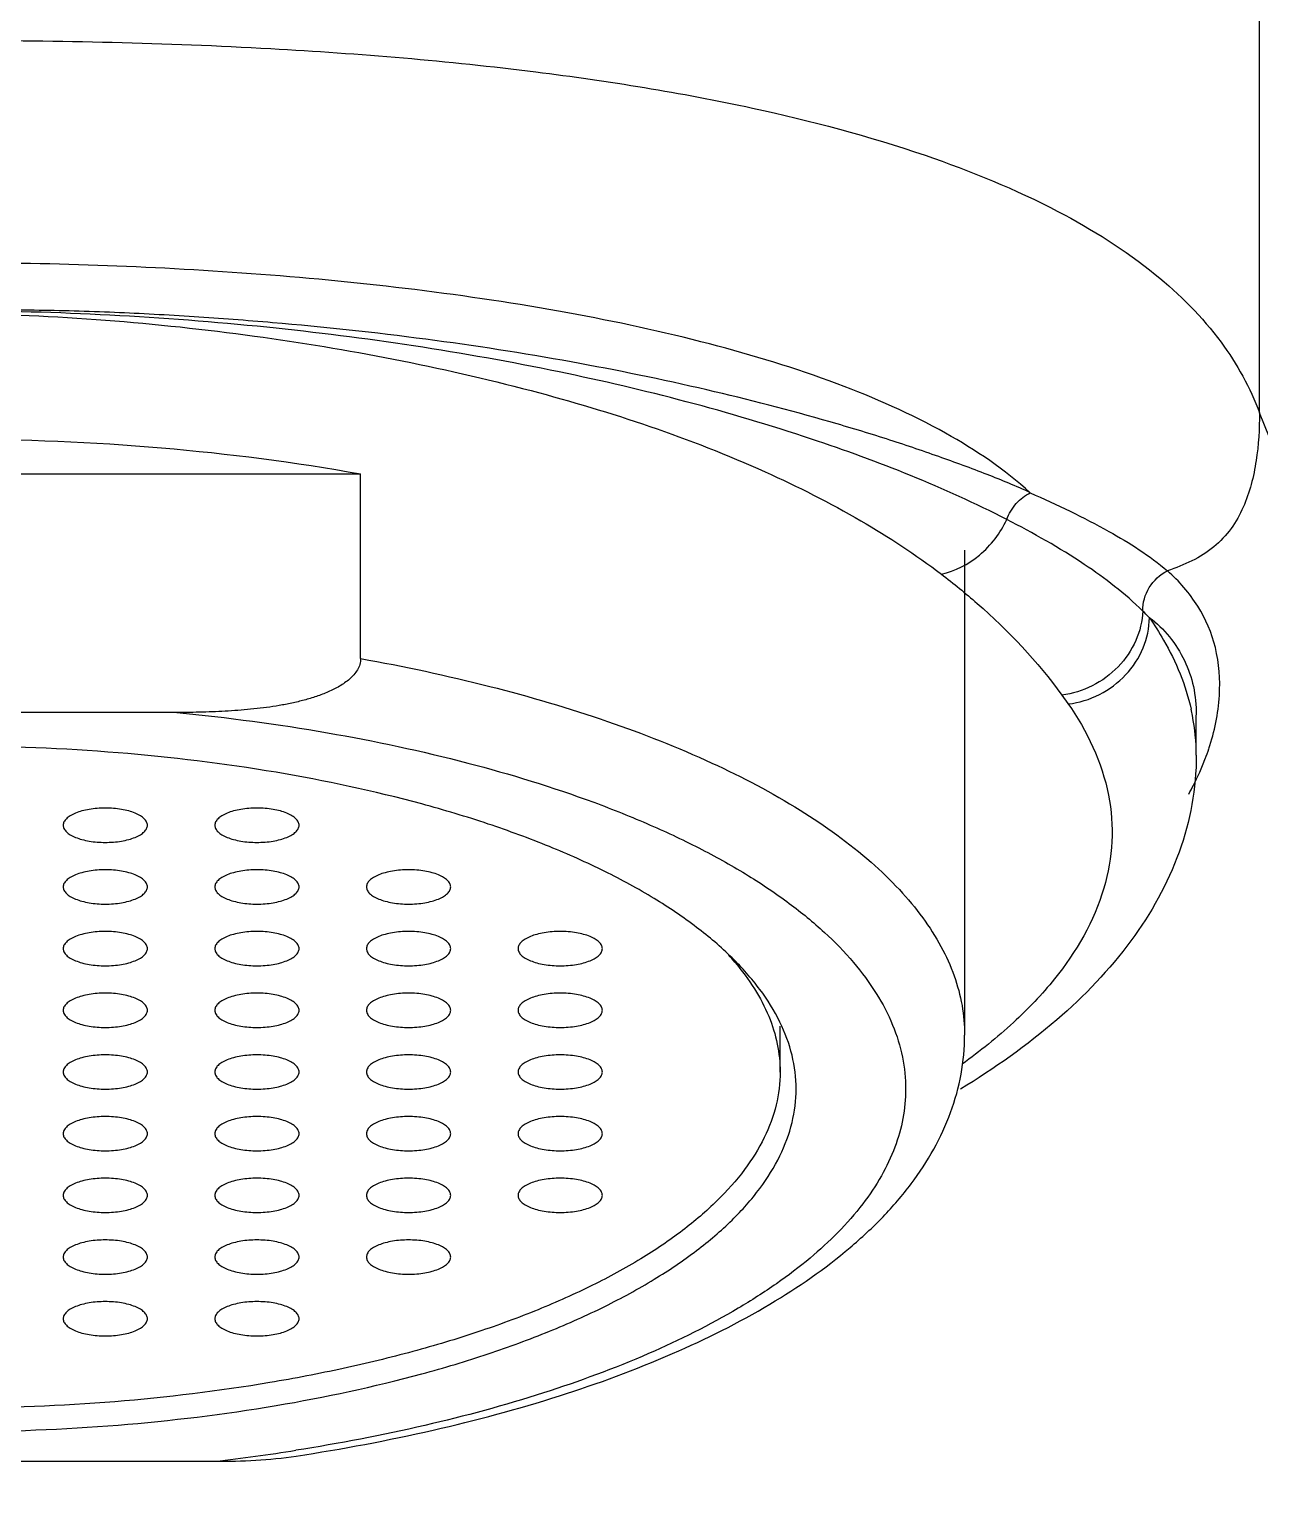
# Model space of a CAD drawing. Header units: millimetres. Extents: x 1091 to 1735, y 843 to 1297.
# Drawn here: x 1491.55 to 1506.15, y 1115.19 to 1132.7 of the extents above; entities that cross this region are included whole.
import ezdxf

# ---------------------------------------------------------------- set-up
doc = ezdxf.new("R2010")
doc.units = ezdxf.units.MM

msp = doc.modelspace()

# ---------------------------------------------------------------- linework, layer by layer
at = {"color": 9, "linetype": 'Continuous'}
for p, q in [((1506.151, 1128.151), (1506.151, 1137.635)), ((1503.807, 1124.801), (1503.878, 1124.703))]:
    msp.add_line(p, q, dxfattribs=at)
at = {"color": 7, "linetype": 'Continuous'}
for p, q in [((1485.821, 1127.427), (1495.482, 1127.427)), ((1495.482, 1125.235), (1495.482, 1127.427)), ((1502.651, 1126.522), (1502.651, 1120.767)), ((1493.302, 1124.595), (1488.001, 1124.595)), ((1505.401, 1124.087), (1505.401, 1124.565)), ((1500.461, 1120.328), (1500.461, 1120.871)), ((1487.547, 1115.708), (1493.756, 1115.708))]:
    msp.add_line(p, q, dxfattribs=at)
at = {"color": 9, "linetype": 'Continuous'}
for centre, radius, start, end in [((1502.837, 1124.07), 2.565, 10.9845, 12.6667), ((1502.92, 1124.085), 2.481, 0.0497, 11.0091), ((1502.752, 1125.096), 2.949, 339.1541, 341.6053), ((1490.969, 1139.76), 24.213, 276.6093, 278.8928)]:
    msp.add_arc(centre, radius, start, end, dxfattribs=at)
at = {"color": 7, "linetype": 'Continuous'}
msp.add_arc((1497.472, 1119.547), 3.218, 40.4095, 42.3299, dxfattribs=at)
at = {"color": 9, "linetype": 'Continuous'}
for points, knots in [([(1490.651, 1132.572), (1491.907, 1132.572), (1494.215, 1132.52), (1497.383, 1132.257), (1499.983, 1131.84), (1502.064, 1131.291), (1503.679, 1130.633), (1504.876, 1129.885), (1505.699, 1129.064), (1506.042, 1128.45), (1506.151, 1128.151)], [0, 0, 0, 0, 0.223941, 0.411587, 0.566645, 0.693003, 0.794809, 0.876581, 0.943257, 1, 1, 1, 1]), ([(1503.431, 1127.202), (1503.128, 1127.478), (1502.389, 1127.975), (1501.094, 1128.544), (1499.586, 1129.003), (1497.309, 1129.491), (1494.309, 1129.842), (1491.868, 1129.931), (1490.651, 1129.931)], [0, 0, 0, 0, 0.09268, 0.199265, 0.318675, 0.448369, 0.725121, 1, 1, 1, 1]), ([(1503.152, 1126.885), (1502.407, 1127.266), (1500.663, 1127.958), (1497.716, 1128.721), (1494.3, 1129.232), (1491.883, 1129.358), (1490.638, 1129.363)], [0, 0, 0, 0, 0.195194, 0.436122, 0.709317, 1, 1, 1, 1]), ([(1490.638, 1129.325), (1491.244, 1129.325), (1492.443, 1129.272), (1494.744, 1129.022), (1497.389, 1128.516), (1499.795, 1127.72), (1501.393, 1126.912), (1502.071, 1126.468), (1502.375, 1126.237)], [0, 0, 0, 0, 0.147801, 0.292217, 0.564159, 0.802999, 0.906856, 1, 1, 1, 1]), ([(1503.431, 1127.202), (1503.264, 1127.282), (1502.902, 1127.429), (1502.332, 1127.639), (1501.711, 1127.849), (1500.796, 1128.125), (1499.552, 1128.446), (1497.95, 1128.775), (1496.23, 1129.042), (1494.734, 1129.203), (1493.501, 1129.294), (1492.557, 1129.347), (1491.606, 1129.372), (1490.97, 1129.375), (1490.651, 1129.383)], [0, 0, 0, 0, 0.042721, 0.089638, 0.13987, 0.193436, 0.309316, 0.43527, 0.569282, 0.709428, 0.781166, 0.853688, 0.926742, 1, 1, 1, 1]), ([(1506.151, 1128.151), (1506.151, 1127.962), (1506.129, 1127.581), (1506.012, 1127.111), (1505.822, 1126.769), (1505.614, 1126.548), (1505.352, 1126.385), (1505.158, 1126.311), (1505.059, 1126.276)], [0, 0, 0, 0, 0.241764, 0.485065, 0.609147, 0.736484, 0.866893, 1, 1, 1, 1]), ([(1512.719, 1111.727), (1512.267, 1112.968), (1511.284, 1115.482), (1509.673, 1119.377), (1507.957, 1123.618), (1506.798, 1126.6), (1506.151, 1128.151)], [0, 0, 0, 0, 0.224055, 0.457581, 0.714885, 1, 1, 1, 1]), ([(1503.152, 1126.885), (1503.177, 1126.954), (1503.251, 1127.081), (1503.368, 1127.173), (1503.431, 1127.202)], [0, 0, 0, 0, 0.513575, 1, 1, 1, 1]), ([(1503.431, 1127.202), (1503.748, 1127.062), (1504.314, 1126.794), (1504.846, 1126.457), (1505.059, 1126.276)], [0, 0, 0, 0, 0.553465, 1, 1, 1, 1]), ([(1502.375, 1126.237), (1502.54, 1126.272), (1502.86, 1126.44), (1503.076, 1126.724), (1503.152, 1126.885)], [0, 0, 0, 0, 0.487639, 1, 1, 1, 1]), ([(1504.765, 1125.799), (1504.555, 1126.007), (1504.035, 1126.405), (1503.467, 1126.723), (1503.152, 1126.885)], [0, 0, 0, 0, 0.454832, 1, 1, 1, 1]), ([(1502.375, 1126.237), (1502.521, 1126.126), (1503.045, 1125.697), (1503.515, 1125.2), (1503.807, 1124.801)], [0, 0, 0, 0, 0.270025, 1, 1, 1, 1]), ([(1504.765, 1125.799), (1504.764, 1125.896), (1504.82, 1126.094), (1504.972, 1126.233), (1505.059, 1126.276)], [0, 0, 0, 0, 0.497529, 1, 1, 1, 1]), ([(1505.549, 1124.166), (1505.617, 1124.369), (1505.702, 1124.769), (1505.66, 1125.359), (1505.441, 1125.877), (1505.197, 1126.153), (1505.059, 1126.276)], [0, 0, 0, 0, 0.279175, 0.527247, 0.758861, 1, 1, 1, 1]), ([(1504.765, 1125.799), (1504.761, 1125.68), (1504.701, 1125.435), (1504.487, 1125.122), (1504.178, 1124.893), (1503.931, 1124.816), (1503.807, 1124.801)], [0, 0, 0, 0, 0.240822, 0.49231, 0.748178, 1, 1, 1, 1]), ([(1503.882, 1124.696), (1504.01, 1124.711), (1504.263, 1124.789), (1504.577, 1125.025), (1504.791, 1125.347), (1504.844, 1125.598), (1504.844, 1125.72)], [0, 0, 0, 0, 0.252785, 0.508944, 0.759977, 1, 1, 1, 1]), ([(1504.843, 1125.722), (1504.904, 1125.635), (1505.119, 1125.297), (1505.276, 1124.92), (1505.34, 1124.633)], [0, 0, 0, 0, 0.264527, 1, 1, 1, 1]), ([(1504.843, 1125.722), (1505.021, 1125.592), (1505.235, 1125.321), (1505.38, 1124.902), (1505.401, 1124.679), (1505.401, 1124.566)], [0, 0, 0, 0, 0.498181, 0.743605, 1, 1, 1, 1]), ([(1495.482, 1125.235), (1495.996, 1125.143), (1496.984, 1124.932), (1498.38, 1124.522), (1499.617, 1124.036), (1500.672, 1123.483), (1501.407, 1122.956), (1501.875, 1122.506), (1502.155, 1122.171), (1502.375, 1121.828), (1502.534, 1121.479), (1502.63, 1121.124), (1502.651, 1120.885), (1502.651, 1120.767)], [0, 0, 0, 0, 0.174227, 0.336522, 0.484634, 0.616949, 0.732799, 0.784764, 0.833031, 0.878017, 0.920303, 0.960658, 1, 1, 1, 1]), ([(1493.302, 1124.595), (1493.9, 1124.536), (1495.06, 1124.382), (1496.716, 1124.03), (1497.99, 1123.639), (1498.91, 1123.272), (1499.523, 1122.982), (1500.076, 1122.673), (1500.563, 1122.345), (1500.983, 1122.002), (1501.331, 1121.645), (1501.606, 1121.277), (1501.805, 1120.898), (1501.925, 1120.512), (1501.952, 1120.251), (1501.951, 1120.122)], [0, 0, 0, 0, 0.173612, 0.337463, 0.488156, 0.557708, 0.623029, 0.683943, 0.740373, 0.792364, 0.840111, 0.884002, 0.924655, 0.962957, 1, 1, 1, 1]), ([(1503.878, 1124.703), (1504.105, 1124.378), (1504.365, 1123.832), (1504.422, 1123.06), (1504.286, 1122.283), (1503.852, 1121.542), (1503.224, 1120.887), (1502.833, 1120.574), (1502.621, 1120.421)], [0, 0, 0, 0, 0.236528, 0.346838, 0.458206, 0.702558, 0.843789, 1, 1, 1, 1]), ([(1505.312, 1123.626), (1505.331, 1123.661), (1505.403, 1123.798), (1505.466, 1123.939), (1505.507, 1124.047)], [0, 0, 0, 0, 0.25774, 1, 1, 1, 1]), ([(1501.951, 1120.122), (1501.951, 1120.007), (1501.928, 1119.772), (1501.83, 1119.425), (1501.667, 1119.083), (1501.355, 1118.62), (1500.926, 1118.193), (1500.412, 1117.803), (1499.784, 1117.402), (1498.866, 1116.946), (1497.618, 1116.487), (1496.216, 1116.107), (1495.226, 1115.919), (1494.712, 1115.838)], [0, 0, 0, 0, 0.038672, 0.078447, 0.120269, 0.164934, 0.26484, 0.32088, 0.381126, 0.514099, 0.662932, 0.825743, 1, 1, 1, 1])]:
    msp.add_open_spline(points, degree=3, knots=knots, dxfattribs=at)
at = {"color": 7, "linetype": 'Continuous'}
for points, knots in [([(1490.651, 1127.84), (1491.475, 1127.84), (1493.093, 1127.773), (1494.7, 1127.567), (1495.482, 1127.427)], [0, 0, 0, 0, 0.509033, 1, 1, 1, 1]), ([(1495.482, 1125.235), (1495.482, 1125.211), (1495.475, 1125.164), (1495.446, 1125.1), (1495.403, 1125.042), (1495.333, 1124.973), (1495.231, 1124.903), (1495.12, 1124.848), (1495.028, 1124.81), (1494.933, 1124.776), (1494.812, 1124.74), (1494.665, 1124.705), (1494.466, 1124.667), (1494.214, 1124.634), (1493.911, 1124.61), (1493.607, 1124.597), (1493.403, 1124.595), (1493.302, 1124.595)], [0, 0, 0, 0, 0.028954, 0.058267, 0.088064, 0.11829, 0.179599, 0.241717, 0.27297, 0.30431, 0.367168, 0.430206, 0.493361, 0.619865, 0.746526, 0.873252, 1, 1, 1, 1]), ([(1500.651, 1120.127), (1500.651, 1120.261), (1500.617, 1120.536), (1500.467, 1120.938), (1500.222, 1121.328), (1499.886, 1121.705), (1499.462, 1122.065), (1498.955, 1122.405), (1498.369, 1122.724), (1497.709, 1123.018), (1496.983, 1123.284), (1495.907, 1123.607), (1494.443, 1123.918), (1492.584, 1124.144), (1491.302, 1124.195), (1490.651, 1124.195)], [0, 0, 0, 0, 0.0348, 0.07122, 0.110626, 0.154002, 0.201959, 0.254796, 0.312574, 0.375173, 0.442331, 0.513678, 0.667, 0.830795, 1, 1, 1, 1]), ([(1505.401, 1124.087), (1505.401, 1123.698), (1505.256, 1122.904), (1504.65, 1121.83), (1503.743, 1120.888), (1503.003, 1120.369), (1502.601, 1120.124)], [0, 0, 0, 0, 0.230422, 0.467135, 0.721095, 1, 1, 1, 1]), ([(1492.451, 1123.46), (1492.387, 1123.46), (1492.294, 1123.453), (1492.176, 1123.428), (1492.1, 1123.403), (1492.038, 1123.373), (1491.99, 1123.339), (1491.959, 1123.3), (1491.951, 1123.27), (1491.951, 1123.257)], [0, 0, 0, 0, 0.333221, 0.486719, 0.625343, 0.745785, 0.846554, 0.929154, 1, 1, 1, 1]), ([(1492.951, 1123.257), (1492.951, 1123.27), (1492.944, 1123.3), (1492.912, 1123.339), (1492.865, 1123.373), (1492.802, 1123.403), (1492.727, 1123.428), (1492.609, 1123.453), (1492.515, 1123.46), (1492.451, 1123.46)], [0, 0, 0, 0, 0.070844, 0.153442, 0.254211, 0.374656, 0.513282, 0.666784, 1, 1, 1, 1]), ([(1494.251, 1123.46), (1494.187, 1123.46), (1494.094, 1123.453), (1493.976, 1123.428), (1493.9, 1123.403), (1493.838, 1123.373), (1493.79, 1123.339), (1493.759, 1123.3), (1493.751, 1123.27), (1493.751, 1123.257)], [0, 0, 0, 0, 0.333221, 0.486719, 0.625343, 0.745785, 0.846554, 0.929154, 1, 1, 1, 1]), ([(1494.751, 1123.257), (1494.751, 1123.27), (1494.744, 1123.3), (1494.712, 1123.339), (1494.665, 1123.373), (1494.602, 1123.403), (1494.527, 1123.428), (1494.409, 1123.453), (1494.315, 1123.46), (1494.251, 1123.46)], [0, 0, 0, 0, 0.070844, 0.153442, 0.254211, 0.374656, 0.513282, 0.666784, 1, 1, 1, 1]), ([(1491.951, 1123.257), (1491.951, 1123.243), (1491.959, 1123.213), (1491.99, 1123.175), (1492.038, 1123.14), (1492.1, 1123.11), (1492.176, 1123.085), (1492.294, 1123.06), (1492.387, 1123.053), (1492.451, 1123.053)], [0, 0, 0, 0, 0.070844, 0.153442, 0.254211, 0.374656, 0.513282, 0.666784, 1, 1, 1, 1]), ([(1492.451, 1123.053), (1492.515, 1123.053), (1492.609, 1123.06), (1492.727, 1123.085), (1492.802, 1123.11), (1492.865, 1123.14), (1492.912, 1123.175), (1492.944, 1123.213), (1492.951, 1123.243), (1492.951, 1123.257)], [0, 0, 0, 0, 0.333221, 0.486719, 0.625343, 0.745785, 0.846554, 0.929154, 1, 1, 1, 1]), ([(1493.751, 1123.257), (1493.751, 1123.243), (1493.759, 1123.213), (1493.79, 1123.175), (1493.838, 1123.14), (1493.9, 1123.11), (1493.976, 1123.085), (1494.094, 1123.06), (1494.187, 1123.053), (1494.251, 1123.053)], [0, 0, 0, 0, 0.070844, 0.153442, 0.254211, 0.374656, 0.513282, 0.666784, 1, 1, 1, 1]), ([(1494.251, 1123.053), (1494.315, 1123.053), (1494.409, 1123.06), (1494.527, 1123.085), (1494.602, 1123.11), (1494.665, 1123.14), (1494.712, 1123.175), (1494.744, 1123.213), (1494.751, 1123.243), (1494.751, 1123.257)], [0, 0, 0, 0, 0.333221, 0.486719, 0.625343, 0.745785, 0.846554, 0.929154, 1, 1, 1, 1]), ([(1492.451, 1122.728), (1492.387, 1122.728), (1492.294, 1122.721), (1492.176, 1122.696), (1492.1, 1122.671), (1492.038, 1122.641), (1491.99, 1122.607), (1491.959, 1122.568), (1491.951, 1122.538), (1491.951, 1122.525)], [0, 0, 0, 0, 0.333221, 0.486719, 0.625343, 0.745785, 0.846554, 0.929154, 1, 1, 1, 1]), ([(1492.951, 1122.525), (1492.951, 1122.538), (1492.944, 1122.568), (1492.912, 1122.607), (1492.865, 1122.641), (1492.802, 1122.671), (1492.727, 1122.696), (1492.609, 1122.721), (1492.515, 1122.728), (1492.451, 1122.728)], [0, 0, 0, 0, 0.070844, 0.153442, 0.254211, 0.374656, 0.513282, 0.666784, 1, 1, 1, 1]), ([(1494.251, 1122.728), (1494.187, 1122.728), (1494.094, 1122.721), (1493.976, 1122.696), (1493.9, 1122.671), (1493.838, 1122.641), (1493.79, 1122.607), (1493.759, 1122.568), (1493.751, 1122.538), (1493.751, 1122.525)], [0, 0, 0, 0, 0.333221, 0.486719, 0.625343, 0.745785, 0.846554, 0.929154, 1, 1, 1, 1]), ([(1494.751, 1122.525), (1494.751, 1122.538), (1494.744, 1122.568), (1494.712, 1122.607), (1494.665, 1122.641), (1494.602, 1122.671), (1494.527, 1122.696), (1494.409, 1122.721), (1494.315, 1122.728), (1494.251, 1122.728)], [0, 0, 0, 0, 0.070844, 0.153442, 0.254211, 0.374656, 0.513282, 0.666784, 1, 1, 1, 1]), ([(1496.051, 1122.728), (1495.987, 1122.728), (1495.894, 1122.721), (1495.776, 1122.696), (1495.7, 1122.671), (1495.638, 1122.641), (1495.59, 1122.607), (1495.559, 1122.568), (1495.551, 1122.538), (1495.551, 1122.525)], [0, 0, 0, 0, 0.333221, 0.486719, 0.625343, 0.745785, 0.846554, 0.929154, 1, 1, 1, 1]), ([(1496.551, 1122.525), (1496.551, 1122.538), (1496.544, 1122.568), (1496.512, 1122.607), (1496.465, 1122.641), (1496.402, 1122.671), (1496.327, 1122.696), (1496.209, 1122.721), (1496.115, 1122.728), (1496.051, 1122.728)], [0, 0, 0, 0, 0.070844, 0.153442, 0.254211, 0.374656, 0.513282, 0.666784, 1, 1, 1, 1]), ([(1491.951, 1122.525), (1491.951, 1122.511), (1491.959, 1122.481), (1491.99, 1122.443), (1492.038, 1122.408), (1492.1, 1122.378), (1492.176, 1122.353), (1492.294, 1122.328), (1492.387, 1122.321), (1492.451, 1122.321)], [0, 0, 0, 0, 0.070844, 0.153442, 0.254211, 0.374656, 0.513282, 0.666784, 1, 1, 1, 1]), ([(1492.451, 1122.321), (1492.515, 1122.321), (1492.609, 1122.328), (1492.727, 1122.353), (1492.802, 1122.378), (1492.865, 1122.408), (1492.912, 1122.443), (1492.944, 1122.481), (1492.951, 1122.511), (1492.951, 1122.525)], [0, 0, 0, 0, 0.333221, 0.486719, 0.625343, 0.745785, 0.846554, 0.929154, 1, 1, 1, 1]), ([(1493.751, 1122.525), (1493.751, 1122.511), (1493.759, 1122.481), (1493.79, 1122.443), (1493.838, 1122.408), (1493.9, 1122.378), (1493.976, 1122.353), (1494.094, 1122.328), (1494.187, 1122.321), (1494.251, 1122.321)], [0, 0, 0, 0, 0.070844, 0.153442, 0.254211, 0.374656, 0.513282, 0.666784, 1, 1, 1, 1]), ([(1494.251, 1122.321), (1494.315, 1122.321), (1494.409, 1122.328), (1494.527, 1122.353), (1494.602, 1122.378), (1494.665, 1122.408), (1494.712, 1122.443), (1494.744, 1122.481), (1494.751, 1122.511), (1494.751, 1122.525)], [0, 0, 0, 0, 0.333221, 0.486719, 0.625343, 0.745785, 0.846554, 0.929154, 1, 1, 1, 1]), ([(1495.551, 1122.525), (1495.551, 1122.511), (1495.559, 1122.481), (1495.59, 1122.443), (1495.638, 1122.408), (1495.7, 1122.378), (1495.776, 1122.353), (1495.894, 1122.328), (1495.987, 1122.321), (1496.051, 1122.321)], [0, 0, 0, 0, 0.070844, 0.153442, 0.254211, 0.374656, 0.513282, 0.666784, 1, 1, 1, 1]), ([(1496.051, 1122.321), (1496.115, 1122.321), (1496.209, 1122.328), (1496.327, 1122.353), (1496.402, 1122.378), (1496.465, 1122.408), (1496.512, 1122.443), (1496.544, 1122.481), (1496.551, 1122.511), (1496.551, 1122.525)], [0, 0, 0, 0, 0.333221, 0.486719, 0.625343, 0.745785, 0.846554, 0.929154, 1, 1, 1, 1]), ([(1492.451, 1121.996), (1492.387, 1121.996), (1492.294, 1121.989), (1492.176, 1121.964), (1492.1, 1121.939), (1492.038, 1121.909), (1491.99, 1121.874), (1491.959, 1121.836), (1491.951, 1121.806), (1491.951, 1121.792)], [0, 0, 0, 0, 0.333221, 0.486719, 0.625343, 0.745785, 0.846554, 0.929154, 1, 1, 1, 1]), ([(1492.951, 1121.792), (1492.951, 1121.806), (1492.944, 1121.836), (1492.912, 1121.874), (1492.865, 1121.909), (1492.802, 1121.939), (1492.727, 1121.964), (1492.609, 1121.989), (1492.515, 1121.996), (1492.451, 1121.996)], [0, 0, 0, 0, 0.070844, 0.153442, 0.254211, 0.374656, 0.513282, 0.666784, 1, 1, 1, 1]), ([(1494.251, 1121.996), (1494.187, 1121.996), (1494.094, 1121.989), (1493.976, 1121.964), (1493.9, 1121.939), (1493.838, 1121.909), (1493.79, 1121.874), (1493.759, 1121.836), (1493.751, 1121.806), (1493.751, 1121.792)], [0, 0, 0, 0, 0.333221, 0.486719, 0.625343, 0.745785, 0.846554, 0.929154, 1, 1, 1, 1]), ([(1494.751, 1121.792), (1494.751, 1121.806), (1494.744, 1121.836), (1494.712, 1121.874), (1494.665, 1121.909), (1494.602, 1121.939), (1494.527, 1121.964), (1494.409, 1121.989), (1494.315, 1121.996), (1494.251, 1121.996)], [0, 0, 0, 0, 0.070844, 0.153442, 0.254211, 0.374656, 0.513282, 0.666784, 1, 1, 1, 1]), ([(1496.051, 1121.996), (1495.987, 1121.996), (1495.894, 1121.989), (1495.776, 1121.964), (1495.7, 1121.939), (1495.638, 1121.909), (1495.59, 1121.874), (1495.559, 1121.836), (1495.551, 1121.806), (1495.551, 1121.792)], [0, 0, 0, 0, 0.333221, 0.486719, 0.625343, 0.745785, 0.846554, 0.929154, 1, 1, 1, 1]), ([(1496.551, 1121.792), (1496.551, 1121.806), (1496.544, 1121.836), (1496.512, 1121.874), (1496.465, 1121.909), (1496.402, 1121.939), (1496.327, 1121.964), (1496.209, 1121.989), (1496.115, 1121.996), (1496.051, 1121.996)], [0, 0, 0, 0, 0.070844, 0.153442, 0.254211, 0.374656, 0.513282, 0.666784, 1, 1, 1, 1]), ([(1497.851, 1121.996), (1497.787, 1121.996), (1497.694, 1121.989), (1497.576, 1121.964), (1497.5, 1121.939), (1497.438, 1121.909), (1497.39, 1121.874), (1497.359, 1121.836), (1497.351, 1121.806), (1497.351, 1121.792)], [0, 0, 0, 0, 0.333221, 0.486719, 0.625343, 0.745785, 0.846554, 0.929154, 1, 1, 1, 1]), ([(1498.351, 1121.792), (1498.351, 1121.806), (1498.344, 1121.836), (1498.312, 1121.874), (1498.265, 1121.909), (1498.202, 1121.939), (1498.127, 1121.964), (1498.009, 1121.989), (1497.915, 1121.996), (1497.851, 1121.996)], [0, 0, 0, 0, 0.070844, 0.153442, 0.254211, 0.374656, 0.513282, 0.666784, 1, 1, 1, 1]), ([(1491.951, 1121.792), (1491.951, 1121.779), (1491.959, 1121.749), (1491.99, 1121.71), (1492.038, 1121.676), (1492.1, 1121.646), (1492.176, 1121.621), (1492.294, 1121.596), (1492.387, 1121.589), (1492.451, 1121.589)], [0, 0, 0, 0, 0.070844, 0.153442, 0.254211, 0.374656, 0.513282, 0.666784, 1, 1, 1, 1]), ([(1492.451, 1121.589), (1492.515, 1121.589), (1492.609, 1121.596), (1492.727, 1121.621), (1492.802, 1121.646), (1492.865, 1121.676), (1492.912, 1121.71), (1492.944, 1121.749), (1492.951, 1121.779), (1492.951, 1121.792)], [0, 0, 0, 0, 0.333221, 0.486719, 0.625343, 0.745785, 0.846554, 0.929154, 1, 1, 1, 1]), ([(1493.751, 1121.792), (1493.751, 1121.779), (1493.759, 1121.749), (1493.79, 1121.71), (1493.838, 1121.676), (1493.9, 1121.646), (1493.976, 1121.621), (1494.094, 1121.596), (1494.187, 1121.589), (1494.251, 1121.589)], [0, 0, 0, 0, 0.070844, 0.153442, 0.254211, 0.374656, 0.513282, 0.666784, 1, 1, 1, 1]), ([(1494.251, 1121.589), (1494.315, 1121.589), (1494.409, 1121.596), (1494.527, 1121.621), (1494.602, 1121.646), (1494.665, 1121.676), (1494.712, 1121.71), (1494.744, 1121.749), (1494.751, 1121.779), (1494.751, 1121.792)], [0, 0, 0, 0, 0.333221, 0.486719, 0.625343, 0.745785, 0.846554, 0.929154, 1, 1, 1, 1]), ([(1495.551, 1121.792), (1495.551, 1121.779), (1495.559, 1121.749), (1495.59, 1121.71), (1495.638, 1121.676), (1495.7, 1121.646), (1495.776, 1121.621), (1495.894, 1121.596), (1495.987, 1121.589), (1496.051, 1121.589)], [0, 0, 0, 0, 0.070844, 0.153442, 0.254211, 0.374656, 0.513282, 0.666784, 1, 1, 1, 1]), ([(1496.051, 1121.589), (1496.115, 1121.589), (1496.209, 1121.596), (1496.327, 1121.621), (1496.402, 1121.646), (1496.465, 1121.676), (1496.512, 1121.71), (1496.544, 1121.749), (1496.551, 1121.779), (1496.551, 1121.792)], [0, 0, 0, 0, 0.333221, 0.486719, 0.625343, 0.745785, 0.846554, 0.929154, 1, 1, 1, 1]), ([(1497.351, 1121.792), (1497.351, 1121.779), (1497.359, 1121.749), (1497.39, 1121.71), (1497.438, 1121.676), (1497.5, 1121.646), (1497.576, 1121.621), (1497.694, 1121.596), (1497.787, 1121.589), (1497.851, 1121.589)], [0, 0, 0, 0, 0.070844, 0.153442, 0.254211, 0.374656, 0.513282, 0.666784, 1, 1, 1, 1]), ([(1497.851, 1121.589), (1497.915, 1121.589), (1498.009, 1121.596), (1498.127, 1121.621), (1498.202, 1121.646), (1498.265, 1121.676), (1498.312, 1121.71), (1498.344, 1121.749), (1498.351, 1121.779), (1498.351, 1121.792)], [0, 0, 0, 0, 0.333221, 0.486719, 0.625343, 0.745785, 0.846554, 0.929154, 1, 1, 1, 1]), ([(1499.922, 1121.633), (1500.007, 1121.533), (1500.16, 1121.328), (1500.333, 1121.001), (1500.438, 1120.666), (1500.461, 1120.439), (1500.461, 1120.328)], [0, 0, 0, 0, 0.274534, 0.528834, 0.768347, 1, 1, 1, 1]), ([(1492.451, 1121.264), (1492.387, 1121.264), (1492.294, 1121.257), (1492.176, 1121.232), (1492.1, 1121.207), (1492.038, 1121.177), (1491.99, 1121.142), (1491.959, 1121.104), (1491.951, 1121.074), (1491.951, 1121.06)], [0, 0, 0, 0, 0.333221, 0.486719, 0.625343, 0.745785, 0.846554, 0.929154, 1, 1, 1, 1]), ([(1492.951, 1121.06), (1492.951, 1121.074), (1492.944, 1121.104), (1492.912, 1121.142), (1492.865, 1121.177), (1492.802, 1121.207), (1492.727, 1121.232), (1492.609, 1121.257), (1492.515, 1121.264), (1492.451, 1121.264)], [0, 0, 0, 0, 0.070844, 0.153442, 0.254211, 0.374656, 0.513282, 0.666784, 1, 1, 1, 1]), ([(1494.251, 1121.264), (1494.187, 1121.264), (1494.094, 1121.257), (1493.976, 1121.232), (1493.9, 1121.207), (1493.838, 1121.177), (1493.79, 1121.142), (1493.759, 1121.104), (1493.751, 1121.074), (1493.751, 1121.06)], [0, 0, 0, 0, 0.333221, 0.486719, 0.625343, 0.745785, 0.846554, 0.929154, 1, 1, 1, 1]), ([(1494.751, 1121.06), (1494.751, 1121.074), (1494.744, 1121.104), (1494.712, 1121.142), (1494.665, 1121.177), (1494.602, 1121.207), (1494.527, 1121.232), (1494.409, 1121.257), (1494.315, 1121.264), (1494.251, 1121.264)], [0, 0, 0, 0, 0.070844, 0.153442, 0.254211, 0.374656, 0.513282, 0.666784, 1, 1, 1, 1]), ([(1496.051, 1121.264), (1495.987, 1121.264), (1495.894, 1121.257), (1495.776, 1121.232), (1495.7, 1121.207), (1495.638, 1121.177), (1495.59, 1121.142), (1495.559, 1121.104), (1495.551, 1121.074), (1495.551, 1121.06)], [0, 0, 0, 0, 0.333221, 0.486719, 0.625343, 0.745785, 0.846554, 0.929154, 1, 1, 1, 1]), ([(1496.551, 1121.06), (1496.551, 1121.074), (1496.544, 1121.104), (1496.512, 1121.142), (1496.465, 1121.177), (1496.402, 1121.207), (1496.327, 1121.232), (1496.209, 1121.257), (1496.115, 1121.264), (1496.051, 1121.264)], [0, 0, 0, 0, 0.070844, 0.153442, 0.254211, 0.374656, 0.513282, 0.666784, 1, 1, 1, 1]), ([(1497.851, 1121.264), (1497.787, 1121.264), (1497.694, 1121.257), (1497.576, 1121.232), (1497.5, 1121.207), (1497.438, 1121.177), (1497.39, 1121.142), (1497.359, 1121.104), (1497.351, 1121.074), (1497.351, 1121.06)], [0, 0, 0, 0, 0.333221, 0.486719, 0.625343, 0.745785, 0.846554, 0.929154, 1, 1, 1, 1]), ([(1498.351, 1121.06), (1498.351, 1121.074), (1498.344, 1121.104), (1498.312, 1121.142), (1498.265, 1121.177), (1498.202, 1121.207), (1498.127, 1121.232), (1498.009, 1121.257), (1497.915, 1121.264), (1497.851, 1121.264)], [0, 0, 0, 0, 0.070844, 0.153442, 0.254211, 0.374656, 0.513282, 0.666784, 1, 1, 1, 1]), ([(1491.951, 1121.06), (1491.951, 1121.047), (1491.959, 1121.017), (1491.99, 1120.978), (1492.038, 1120.944), (1492.1, 1120.914), (1492.176, 1120.889), (1492.294, 1120.864), (1492.387, 1120.857), (1492.451, 1120.857)], [0, 0, 0, 0, 0.070844, 0.153442, 0.254211, 0.374656, 0.513282, 0.666784, 1, 1, 1, 1]), ([(1492.451, 1120.857), (1492.515, 1120.857), (1492.609, 1120.864), (1492.727, 1120.889), (1492.802, 1120.914), (1492.865, 1120.944), (1492.912, 1120.978), (1492.944, 1121.017), (1492.951, 1121.047), (1492.951, 1121.06)], [0, 0, 0, 0, 0.333221, 0.486719, 0.625343, 0.745785, 0.846554, 0.929154, 1, 1, 1, 1]), ([(1493.751, 1121.06), (1493.751, 1121.047), (1493.759, 1121.017), (1493.79, 1120.978), (1493.838, 1120.944), (1493.9, 1120.914), (1493.976, 1120.889), (1494.094, 1120.864), (1494.187, 1120.857), (1494.251, 1120.857)], [0, 0, 0, 0, 0.070844, 0.153442, 0.254211, 0.374656, 0.513282, 0.666784, 1, 1, 1, 1]), ([(1494.251, 1120.857), (1494.315, 1120.857), (1494.409, 1120.864), (1494.527, 1120.889), (1494.602, 1120.914), (1494.665, 1120.944), (1494.712, 1120.978), (1494.744, 1121.017), (1494.751, 1121.047), (1494.751, 1121.06)], [0, 0, 0, 0, 0.333221, 0.486719, 0.625343, 0.745785, 0.846554, 0.929154, 1, 1, 1, 1]), ([(1495.551, 1121.06), (1495.551, 1121.047), (1495.559, 1121.017), (1495.59, 1120.978), (1495.638, 1120.944), (1495.7, 1120.914), (1495.776, 1120.889), (1495.894, 1120.864), (1495.987, 1120.857), (1496.051, 1120.857)], [0, 0, 0, 0, 0.070844, 0.153442, 0.254211, 0.374656, 0.513282, 0.666784, 1, 1, 1, 1]), ([(1496.051, 1120.857), (1496.115, 1120.857), (1496.209, 1120.864), (1496.327, 1120.889), (1496.402, 1120.914), (1496.465, 1120.944), (1496.512, 1120.978), (1496.544, 1121.017), (1496.551, 1121.047), (1496.551, 1121.06)], [0, 0, 0, 0, 0.333221, 0.486719, 0.625343, 0.745785, 0.846554, 0.929154, 1, 1, 1, 1]), ([(1497.351, 1121.06), (1497.351, 1121.047), (1497.359, 1121.017), (1497.39, 1120.978), (1497.438, 1120.944), (1497.5, 1120.914), (1497.576, 1120.889), (1497.694, 1120.864), (1497.787, 1120.857), (1497.851, 1120.857)], [0, 0, 0, 0, 0.070844, 0.153442, 0.254211, 0.374656, 0.513282, 0.666784, 1, 1, 1, 1]), ([(1497.851, 1120.857), (1497.915, 1120.857), (1498.009, 1120.864), (1498.127, 1120.889), (1498.202, 1120.914), (1498.265, 1120.944), (1498.312, 1120.978), (1498.344, 1121.017), (1498.351, 1121.047), (1498.351, 1121.06)], [0, 0, 0, 0, 0.333221, 0.486719, 0.625343, 0.745785, 0.846554, 0.929154, 1, 1, 1, 1]), ([(1494.716, 1115.77), (1495.261, 1115.853), (1496.314, 1116.05), (1497.81, 1116.451), (1499.152, 1116.944), (1500.316, 1117.525), (1501.143, 1118.095), (1501.684, 1118.598), (1502.02, 1118.988), (1502.293, 1119.403), (1502.496, 1119.841), (1502.623, 1120.298), (1502.651, 1120.611), (1502.651, 1120.767)], [0, 0, 0, 0, 0.164615, 0.319087, 0.461369, 0.590279, 0.705924, 0.759331, 0.810272, 0.859263, 0.906898, 0.953564, 1, 1, 1, 1]), ([(1492.451, 1120.532), (1492.387, 1120.532), (1492.294, 1120.524), (1492.176, 1120.499), (1492.1, 1120.475), (1492.038, 1120.445), (1491.99, 1120.41), (1491.959, 1120.371), (1491.951, 1120.342), (1491.951, 1120.328)], [0, 0, 0, 0, 0.333221, 0.486719, 0.625343, 0.745785, 0.846554, 0.929154, 1, 1, 1, 1]), ([(1492.951, 1120.328), (1492.951, 1120.342), (1492.944, 1120.371), (1492.912, 1120.41), (1492.865, 1120.445), (1492.802, 1120.475), (1492.727, 1120.499), (1492.609, 1120.524), (1492.515, 1120.532), (1492.451, 1120.532)], [0, 0, 0, 0, 0.070844, 0.153442, 0.254211, 0.374656, 0.513282, 0.666784, 1, 1, 1, 1]), ([(1494.251, 1120.532), (1494.187, 1120.532), (1494.094, 1120.524), (1493.976, 1120.499), (1493.9, 1120.475), (1493.838, 1120.445), (1493.79, 1120.41), (1493.759, 1120.371), (1493.751, 1120.342), (1493.751, 1120.328)], [0, 0, 0, 0, 0.333221, 0.486719, 0.625343, 0.745785, 0.846554, 0.929154, 1, 1, 1, 1]), ([(1494.751, 1120.328), (1494.751, 1120.342), (1494.744, 1120.371), (1494.712, 1120.41), (1494.665, 1120.445), (1494.602, 1120.475), (1494.527, 1120.499), (1494.409, 1120.524), (1494.315, 1120.532), (1494.251, 1120.532)], [0, 0, 0, 0, 0.070844, 0.153442, 0.254211, 0.374656, 0.513282, 0.666784, 1, 1, 1, 1]), ([(1496.051, 1120.532), (1495.987, 1120.532), (1495.894, 1120.524), (1495.776, 1120.499), (1495.7, 1120.475), (1495.638, 1120.445), (1495.59, 1120.41), (1495.559, 1120.371), (1495.551, 1120.342), (1495.551, 1120.328)], [0, 0, 0, 0, 0.333221, 0.486719, 0.625343, 0.745785, 0.846554, 0.929154, 1, 1, 1, 1]), ([(1496.551, 1120.328), (1496.551, 1120.342), (1496.544, 1120.371), (1496.512, 1120.41), (1496.465, 1120.445), (1496.402, 1120.475), (1496.327, 1120.499), (1496.209, 1120.524), (1496.115, 1120.532), (1496.051, 1120.532)], [0, 0, 0, 0, 0.070844, 0.153442, 0.254211, 0.374656, 0.513282, 0.666784, 1, 1, 1, 1]), ([(1497.851, 1120.532), (1497.787, 1120.532), (1497.694, 1120.524), (1497.576, 1120.499), (1497.5, 1120.475), (1497.438, 1120.445), (1497.39, 1120.41), (1497.359, 1120.371), (1497.351, 1120.342), (1497.351, 1120.328)], [0, 0, 0, 0, 0.333221, 0.486719, 0.625343, 0.745785, 0.846554, 0.929154, 1, 1, 1, 1]), ([(1498.351, 1120.328), (1498.351, 1120.342), (1498.344, 1120.371), (1498.312, 1120.41), (1498.265, 1120.445), (1498.202, 1120.475), (1498.127, 1120.499), (1498.009, 1120.524), (1497.915, 1120.532), (1497.851, 1120.532)], [0, 0, 0, 0, 0.070844, 0.153442, 0.254211, 0.374656, 0.513282, 0.666784, 1, 1, 1, 1]), ([(1500.461, 1120.328), (1500.461, 1120.197), (1500.428, 1119.927), (1500.281, 1119.533), (1500.04, 1119.15), (1499.71, 1118.781), (1499.295, 1118.427), (1498.797, 1118.093), (1498.222, 1117.781), (1497.575, 1117.493), (1496.862, 1117.231), (1496.09, 1117), (1495.265, 1116.8), (1494.09, 1116.575), (1492.547, 1116.388), (1491.29, 1116.338), (1490.651, 1116.338)], [0, 0, 0, 0, 0.034798, 0.071217, 0.110621, 0.153996, 0.20195, 0.254785, 0.312561, 0.375157, 0.442312, 0.513656, 0.588733, 0.667017, 0.830804, 1, 1, 1, 1]), ([(1491.951, 1120.328), (1491.951, 1120.315), (1491.959, 1120.285), (1491.99, 1120.246), (1492.038, 1120.212), (1492.1, 1120.182), (1492.176, 1120.157), (1492.294, 1120.132), (1492.387, 1120.125), (1492.451, 1120.125)], [0, 0, 0, 0, 0.070844, 0.153442, 0.254211, 0.374656, 0.513282, 0.666784, 1, 1, 1, 1]), ([(1492.451, 1120.125), (1492.515, 1120.125), (1492.609, 1120.132), (1492.727, 1120.157), (1492.802, 1120.182), (1492.865, 1120.212), (1492.912, 1120.246), (1492.944, 1120.285), (1492.951, 1120.315), (1492.951, 1120.328)], [0, 0, 0, 0, 0.333221, 0.486719, 0.625343, 0.745785, 0.846554, 0.929154, 1, 1, 1, 1]), ([(1493.751, 1120.328), (1493.751, 1120.315), (1493.759, 1120.285), (1493.79, 1120.246), (1493.838, 1120.212), (1493.9, 1120.182), (1493.976, 1120.157), (1494.094, 1120.132), (1494.187, 1120.125), (1494.251, 1120.125)], [0, 0, 0, 0, 0.070844, 0.153442, 0.254211, 0.374656, 0.513282, 0.666784, 1, 1, 1, 1]), ([(1494.251, 1120.125), (1494.315, 1120.125), (1494.409, 1120.132), (1494.527, 1120.157), (1494.602, 1120.182), (1494.665, 1120.212), (1494.712, 1120.246), (1494.744, 1120.285), (1494.751, 1120.315), (1494.751, 1120.328)], [0, 0, 0, 0, 0.333221, 0.486719, 0.625343, 0.745785, 0.846554, 0.929154, 1, 1, 1, 1]), ([(1495.551, 1120.328), (1495.551, 1120.315), (1495.559, 1120.285), (1495.59, 1120.246), (1495.638, 1120.212), (1495.7, 1120.182), (1495.776, 1120.157), (1495.894, 1120.132), (1495.987, 1120.125), (1496.051, 1120.125)], [0, 0, 0, 0, 0.070844, 0.153442, 0.254211, 0.374656, 0.513282, 0.666784, 1, 1, 1, 1]), ([(1496.051, 1120.125), (1496.115, 1120.125), (1496.209, 1120.132), (1496.327, 1120.157), (1496.402, 1120.182), (1496.465, 1120.212), (1496.512, 1120.246), (1496.544, 1120.285), (1496.551, 1120.315), (1496.551, 1120.328)], [0, 0, 0, 0, 0.333221, 0.486719, 0.625343, 0.745785, 0.846554, 0.929154, 1, 1, 1, 1]), ([(1497.351, 1120.328), (1497.351, 1120.315), (1497.359, 1120.285), (1497.39, 1120.246), (1497.438, 1120.212), (1497.5, 1120.182), (1497.576, 1120.157), (1497.694, 1120.132), (1497.787, 1120.125), (1497.851, 1120.125)], [0, 0, 0, 0, 0.070844, 0.153442, 0.254211, 0.374656, 0.513282, 0.666784, 1, 1, 1, 1]), ([(1497.851, 1120.125), (1497.915, 1120.125), (1498.009, 1120.132), (1498.127, 1120.157), (1498.202, 1120.182), (1498.265, 1120.212), (1498.312, 1120.246), (1498.344, 1120.285), (1498.351, 1120.315), (1498.351, 1120.328)], [0, 0, 0, 0, 0.333221, 0.486719, 0.625343, 0.745785, 0.846554, 0.929154, 1, 1, 1, 1]), ([(1490.651, 1116.06), (1491.302, 1116.06), (1492.584, 1116.11), (1494.443, 1116.336), (1495.907, 1116.648), (1496.983, 1116.97), (1497.709, 1117.237), (1498.369, 1117.53), (1498.955, 1117.849), (1499.462, 1118.19), (1499.886, 1118.55), (1500.222, 1118.926), (1500.467, 1119.317), (1500.617, 1119.718), (1500.651, 1119.993), (1500.651, 1120.127)], [0, 0, 0, 0, 0.169204, 0.332998, 0.48632, 0.557668, 0.624826, 0.687425, 0.745204, 0.79804, 0.845997, 0.889374, 0.92878, 0.9652, 1, 1, 1, 1]), ([(1492.451, 1119.799), (1492.387, 1119.799), (1492.294, 1119.792), (1492.176, 1119.767), (1492.1, 1119.743), (1492.038, 1119.713), (1491.99, 1119.678), (1491.959, 1119.639), (1491.951, 1119.61), (1491.951, 1119.596)], [0, 0, 0, 0, 0.333221, 0.486719, 0.625343, 0.745785, 0.846554, 0.929154, 1, 1, 1, 1]), ([(1492.951, 1119.596), (1492.951, 1119.61), (1492.944, 1119.639), (1492.912, 1119.678), (1492.865, 1119.713), (1492.802, 1119.743), (1492.727, 1119.767), (1492.609, 1119.792), (1492.515, 1119.799), (1492.451, 1119.799)], [0, 0, 0, 0, 0.070844, 0.153442, 0.254211, 0.374656, 0.513282, 0.666784, 1, 1, 1, 1]), ([(1494.251, 1119.799), (1494.187, 1119.799), (1494.094, 1119.792), (1493.976, 1119.767), (1493.9, 1119.743), (1493.838, 1119.713), (1493.79, 1119.678), (1493.759, 1119.639), (1493.751, 1119.61), (1493.751, 1119.596)], [0, 0, 0, 0, 0.333221, 0.486719, 0.625343, 0.745785, 0.846554, 0.929154, 1, 1, 1, 1]), ([(1494.751, 1119.596), (1494.751, 1119.61), (1494.744, 1119.639), (1494.712, 1119.678), (1494.665, 1119.713), (1494.602, 1119.743), (1494.527, 1119.767), (1494.409, 1119.792), (1494.315, 1119.799), (1494.251, 1119.799)], [0, 0, 0, 0, 0.070844, 0.153442, 0.254211, 0.374656, 0.513282, 0.666784, 1, 1, 1, 1]), ([(1496.051, 1119.799), (1495.987, 1119.799), (1495.894, 1119.792), (1495.776, 1119.767), (1495.7, 1119.743), (1495.638, 1119.713), (1495.59, 1119.678), (1495.559, 1119.639), (1495.551, 1119.61), (1495.551, 1119.596)], [0, 0, 0, 0, 0.333221, 0.486719, 0.625343, 0.745785, 0.846554, 0.929154, 1, 1, 1, 1]), ([(1496.551, 1119.596), (1496.551, 1119.61), (1496.544, 1119.639), (1496.512, 1119.678), (1496.465, 1119.713), (1496.402, 1119.743), (1496.327, 1119.767), (1496.209, 1119.792), (1496.115, 1119.799), (1496.051, 1119.799)], [0, 0, 0, 0, 0.070844, 0.153442, 0.254211, 0.374656, 0.513282, 0.666784, 1, 1, 1, 1]), ([(1497.851, 1119.799), (1497.787, 1119.799), (1497.694, 1119.792), (1497.576, 1119.767), (1497.5, 1119.743), (1497.438, 1119.713), (1497.39, 1119.678), (1497.359, 1119.639), (1497.351, 1119.61), (1497.351, 1119.596)], [0, 0, 0, 0, 0.333221, 0.486719, 0.625343, 0.745785, 0.846554, 0.929154, 1, 1, 1, 1]), ([(1498.351, 1119.596), (1498.351, 1119.61), (1498.344, 1119.639), (1498.312, 1119.678), (1498.265, 1119.713), (1498.202, 1119.743), (1498.127, 1119.767), (1498.009, 1119.792), (1497.915, 1119.799), (1497.851, 1119.799)], [0, 0, 0, 0, 0.070844, 0.153442, 0.254211, 0.374656, 0.513282, 0.666784, 1, 1, 1, 1]), ([(1491.951, 1119.596), (1491.951, 1119.582), (1491.959, 1119.553), (1491.99, 1119.514), (1492.038, 1119.479), (1492.1, 1119.449), (1492.176, 1119.425), (1492.294, 1119.4), (1492.387, 1119.393), (1492.451, 1119.393)], [0, 0, 0, 0, 0.070844, 0.153442, 0.254211, 0.374656, 0.513282, 0.666784, 1, 1, 1, 1]), ([(1492.451, 1119.393), (1492.515, 1119.393), (1492.609, 1119.4), (1492.727, 1119.425), (1492.802, 1119.449), (1492.865, 1119.479), (1492.912, 1119.514), (1492.944, 1119.553), (1492.951, 1119.582), (1492.951, 1119.596)], [0, 0, 0, 0, 0.333221, 0.486719, 0.625343, 0.745785, 0.846554, 0.929154, 1, 1, 1, 1]), ([(1493.751, 1119.596), (1493.751, 1119.582), (1493.759, 1119.553), (1493.79, 1119.514), (1493.838, 1119.479), (1493.9, 1119.449), (1493.976, 1119.425), (1494.094, 1119.4), (1494.187, 1119.393), (1494.251, 1119.393)], [0, 0, 0, 0, 0.070844, 0.153442, 0.254211, 0.374656, 0.513282, 0.666784, 1, 1, 1, 1]), ([(1494.251, 1119.393), (1494.315, 1119.393), (1494.409, 1119.4), (1494.527, 1119.425), (1494.602, 1119.449), (1494.665, 1119.479), (1494.712, 1119.514), (1494.744, 1119.553), (1494.751, 1119.582), (1494.751, 1119.596)], [0, 0, 0, 0, 0.333221, 0.486719, 0.625343, 0.745785, 0.846554, 0.929154, 1, 1, 1, 1]), ([(1495.551, 1119.596), (1495.551, 1119.582), (1495.559, 1119.553), (1495.59, 1119.514), (1495.638, 1119.479), (1495.7, 1119.449), (1495.776, 1119.425), (1495.894, 1119.4), (1495.987, 1119.393), (1496.051, 1119.393)], [0, 0, 0, 0, 0.070844, 0.153442, 0.254211, 0.374656, 0.513282, 0.666784, 1, 1, 1, 1]), ([(1496.051, 1119.393), (1496.115, 1119.393), (1496.209, 1119.4), (1496.327, 1119.425), (1496.402, 1119.449), (1496.465, 1119.479), (1496.512, 1119.514), (1496.544, 1119.553), (1496.551, 1119.582), (1496.551, 1119.596)], [0, 0, 0, 0, 0.333221, 0.486719, 0.625343, 0.745785, 0.846554, 0.929154, 1, 1, 1, 1]), ([(1497.351, 1119.596), (1497.351, 1119.582), (1497.359, 1119.553), (1497.39, 1119.514), (1497.438, 1119.479), (1497.5, 1119.449), (1497.576, 1119.425), (1497.694, 1119.4), (1497.787, 1119.393), (1497.851, 1119.393)], [0, 0, 0, 0, 0.070844, 0.153442, 0.254211, 0.374656, 0.513282, 0.666784, 1, 1, 1, 1]), ([(1497.851, 1119.393), (1497.915, 1119.393), (1498.009, 1119.4), (1498.127, 1119.425), (1498.202, 1119.449), (1498.265, 1119.479), (1498.312, 1119.514), (1498.344, 1119.553), (1498.351, 1119.582), (1498.351, 1119.596)], [0, 0, 0, 0, 0.333221, 0.486719, 0.625343, 0.745785, 0.846554, 0.929154, 1, 1, 1, 1]), ([(1492.451, 1119.067), (1492.387, 1119.067), (1492.294, 1119.06), (1492.176, 1119.035), (1492.1, 1119.011), (1492.038, 1118.981), (1491.99, 1118.946), (1491.959, 1118.907), (1491.951, 1118.878), (1491.951, 1118.864)], [0, 0, 0, 0, 0.333221, 0.486719, 0.625343, 0.745785, 0.846554, 0.929154, 1, 1, 1, 1]), ([(1492.951, 1118.864), (1492.951, 1118.878), (1492.944, 1118.907), (1492.912, 1118.946), (1492.865, 1118.981), (1492.802, 1119.011), (1492.727, 1119.035), (1492.609, 1119.06), (1492.515, 1119.067), (1492.451, 1119.067)], [0, 0, 0, 0, 0.070844, 0.153442, 0.254211, 0.374656, 0.513282, 0.666784, 1, 1, 1, 1]), ([(1494.251, 1119.067), (1494.187, 1119.067), (1494.094, 1119.06), (1493.976, 1119.035), (1493.9, 1119.011), (1493.838, 1118.981), (1493.79, 1118.946), (1493.759, 1118.907), (1493.751, 1118.878), (1493.751, 1118.864)], [0, 0, 0, 0, 0.333221, 0.486719, 0.625343, 0.745785, 0.846554, 0.929154, 1, 1, 1, 1]), ([(1494.751, 1118.864), (1494.751, 1118.878), (1494.744, 1118.907), (1494.712, 1118.946), (1494.665, 1118.981), (1494.602, 1119.011), (1494.527, 1119.035), (1494.409, 1119.06), (1494.315, 1119.067), (1494.251, 1119.067)], [0, 0, 0, 0, 0.070844, 0.153442, 0.254211, 0.374656, 0.513282, 0.666784, 1, 1, 1, 1]), ([(1496.051, 1119.067), (1495.987, 1119.067), (1495.894, 1119.06), (1495.776, 1119.035), (1495.7, 1119.011), (1495.638, 1118.981), (1495.59, 1118.946), (1495.559, 1118.907), (1495.551, 1118.878), (1495.551, 1118.864)], [0, 0, 0, 0, 0.333221, 0.486719, 0.625343, 0.745785, 0.846554, 0.929154, 1, 1, 1, 1]), ([(1496.551, 1118.864), (1496.551, 1118.878), (1496.544, 1118.907), (1496.512, 1118.946), (1496.465, 1118.981), (1496.402, 1119.011), (1496.327, 1119.035), (1496.209, 1119.06), (1496.115, 1119.067), (1496.051, 1119.067)], [0, 0, 0, 0, 0.070844, 0.153442, 0.254211, 0.374656, 0.513282, 0.666784, 1, 1, 1, 1]), ([(1497.851, 1119.067), (1497.787, 1119.067), (1497.694, 1119.06), (1497.576, 1119.035), (1497.5, 1119.011), (1497.438, 1118.981), (1497.39, 1118.946), (1497.359, 1118.907), (1497.351, 1118.878), (1497.351, 1118.864)], [0, 0, 0, 0, 0.333221, 0.486719, 0.625343, 0.745785, 0.846554, 0.929154, 1, 1, 1, 1]), ([(1498.351, 1118.864), (1498.351, 1118.878), (1498.344, 1118.907), (1498.312, 1118.946), (1498.265, 1118.981), (1498.202, 1119.011), (1498.127, 1119.035), (1498.009, 1119.06), (1497.915, 1119.067), (1497.851, 1119.067)], [0, 0, 0, 0, 0.070844, 0.153442, 0.254211, 0.374656, 0.513282, 0.666784, 1, 1, 1, 1]), ([(1491.951, 1118.864), (1491.951, 1118.85), (1491.959, 1118.821), (1491.99, 1118.782), (1492.038, 1118.747), (1492.1, 1118.717), (1492.176, 1118.693), (1492.294, 1118.668), (1492.387, 1118.661), (1492.451, 1118.661)], [0, 0, 0, 0, 0.070844, 0.153442, 0.254211, 0.374656, 0.513282, 0.666784, 1, 1, 1, 1]), ([(1492.451, 1118.661), (1492.515, 1118.661), (1492.609, 1118.668), (1492.727, 1118.693), (1492.802, 1118.717), (1492.865, 1118.747), (1492.912, 1118.782), (1492.944, 1118.821), (1492.951, 1118.85), (1492.951, 1118.864)], [0, 0, 0, 0, 0.333221, 0.486719, 0.625343, 0.745785, 0.846554, 0.929154, 1, 1, 1, 1]), ([(1493.751, 1118.864), (1493.751, 1118.85), (1493.759, 1118.821), (1493.79, 1118.782), (1493.838, 1118.747), (1493.9, 1118.717), (1493.976, 1118.693), (1494.094, 1118.668), (1494.187, 1118.661), (1494.251, 1118.661)], [0, 0, 0, 0, 0.070844, 0.153442, 0.254211, 0.374656, 0.513282, 0.666784, 1, 1, 1, 1]), ([(1494.251, 1118.661), (1494.315, 1118.661), (1494.409, 1118.668), (1494.527, 1118.693), (1494.602, 1118.717), (1494.665, 1118.747), (1494.712, 1118.782), (1494.744, 1118.821), (1494.751, 1118.85), (1494.751, 1118.864)], [0, 0, 0, 0, 0.333221, 0.486719, 0.625343, 0.745785, 0.846554, 0.929154, 1, 1, 1, 1]), ([(1495.551, 1118.864), (1495.551, 1118.85), (1495.559, 1118.821), (1495.59, 1118.782), (1495.638, 1118.747), (1495.7, 1118.717), (1495.776, 1118.693), (1495.894, 1118.668), (1495.987, 1118.661), (1496.051, 1118.661)], [0, 0, 0, 0, 0.070844, 0.153442, 0.254211, 0.374656, 0.513282, 0.666784, 1, 1, 1, 1]), ([(1496.051, 1118.661), (1496.115, 1118.661), (1496.209, 1118.668), (1496.327, 1118.693), (1496.402, 1118.717), (1496.465, 1118.747), (1496.512, 1118.782), (1496.544, 1118.821), (1496.551, 1118.85), (1496.551, 1118.864)], [0, 0, 0, 0, 0.333221, 0.486719, 0.625343, 0.745785, 0.846554, 0.929154, 1, 1, 1, 1]), ([(1497.351, 1118.864), (1497.351, 1118.85), (1497.359, 1118.821), (1497.39, 1118.782), (1497.438, 1118.747), (1497.5, 1118.717), (1497.576, 1118.693), (1497.694, 1118.668), (1497.787, 1118.661), (1497.851, 1118.661)], [0, 0, 0, 0, 0.070844, 0.153442, 0.254211, 0.374656, 0.513282, 0.666784, 1, 1, 1, 1]), ([(1497.851, 1118.661), (1497.915, 1118.661), (1498.009, 1118.668), (1498.127, 1118.693), (1498.202, 1118.717), (1498.265, 1118.747), (1498.312, 1118.782), (1498.344, 1118.821), (1498.351, 1118.85), (1498.351, 1118.864)], [0, 0, 0, 0, 0.333221, 0.486719, 0.625343, 0.745785, 0.846554, 0.929154, 1, 1, 1, 1]), ([(1492.451, 1118.335), (1492.387, 1118.335), (1492.294, 1118.328), (1492.176, 1118.303), (1492.1, 1118.278), (1492.038, 1118.248), (1491.99, 1118.214), (1491.959, 1118.175), (1491.951, 1118.145), (1491.951, 1118.132)], [0, 0, 0, 0, 0.333221, 0.486719, 0.625343, 0.745785, 0.846554, 0.929154, 1, 1, 1, 1]), ([(1492.951, 1118.132), (1492.951, 1118.145), (1492.944, 1118.175), (1492.912, 1118.214), (1492.865, 1118.248), (1492.802, 1118.278), (1492.727, 1118.303), (1492.609, 1118.328), (1492.515, 1118.335), (1492.451, 1118.335)], [0, 0, 0, 0, 0.070844, 0.153442, 0.254211, 0.374656, 0.513282, 0.666784, 1, 1, 1, 1]), ([(1494.251, 1118.335), (1494.187, 1118.335), (1494.094, 1118.328), (1493.976, 1118.303), (1493.9, 1118.278), (1493.838, 1118.248), (1493.79, 1118.214), (1493.759, 1118.175), (1493.751, 1118.145), (1493.751, 1118.132)], [0, 0, 0, 0, 0.333221, 0.486719, 0.625343, 0.745785, 0.846554, 0.929154, 1, 1, 1, 1]), ([(1494.751, 1118.132), (1494.751, 1118.145), (1494.744, 1118.175), (1494.712, 1118.214), (1494.665, 1118.248), (1494.602, 1118.278), (1494.527, 1118.303), (1494.409, 1118.328), (1494.315, 1118.335), (1494.251, 1118.335)], [0, 0, 0, 0, 0.070844, 0.153442, 0.254211, 0.374656, 0.513282, 0.666784, 1, 1, 1, 1]), ([(1496.051, 1118.335), (1495.987, 1118.335), (1495.894, 1118.328), (1495.776, 1118.303), (1495.7, 1118.278), (1495.638, 1118.248), (1495.59, 1118.214), (1495.559, 1118.175), (1495.551, 1118.145), (1495.551, 1118.132)], [0, 0, 0, 0, 0.333221, 0.486719, 0.625343, 0.745785, 0.846554, 0.929154, 1, 1, 1, 1]), ([(1496.551, 1118.132), (1496.551, 1118.145), (1496.544, 1118.175), (1496.512, 1118.214), (1496.465, 1118.248), (1496.402, 1118.278), (1496.327, 1118.303), (1496.209, 1118.328), (1496.115, 1118.335), (1496.051, 1118.335)], [0, 0, 0, 0, 0.070844, 0.153442, 0.254211, 0.374656, 0.513282, 0.666784, 1, 1, 1, 1]), ([(1491.951, 1118.132), (1491.951, 1118.118), (1491.959, 1118.088), (1491.99, 1118.05), (1492.038, 1118.015), (1492.1, 1117.985), (1492.176, 1117.961), (1492.294, 1117.935), (1492.387, 1117.928), (1492.451, 1117.928)], [0, 0, 0, 0, 0.070844, 0.153442, 0.254211, 0.374656, 0.513282, 0.666784, 1, 1, 1, 1]), ([(1492.451, 1117.928), (1492.515, 1117.928), (1492.609, 1117.935), (1492.727, 1117.961), (1492.802, 1117.985), (1492.865, 1118.015), (1492.912, 1118.05), (1492.944, 1118.089), (1492.951, 1118.118), (1492.951, 1118.132)], [0, 0, 0, 0, 0.333221, 0.486719, 0.625343, 0.745785, 0.846554, 0.929154, 1, 1, 1, 1]), ([(1493.751, 1118.132), (1493.751, 1118.118), (1493.759, 1118.088), (1493.79, 1118.05), (1493.838, 1118.015), (1493.9, 1117.985), (1493.976, 1117.961), (1494.094, 1117.935), (1494.187, 1117.928), (1494.251, 1117.928)], [0, 0, 0, 0, 0.070844, 0.153442, 0.254211, 0.374656, 0.513282, 0.666784, 1, 1, 1, 1]), ([(1494.251, 1117.928), (1494.315, 1117.928), (1494.409, 1117.935), (1494.527, 1117.961), (1494.602, 1117.985), (1494.665, 1118.015), (1494.712, 1118.05), (1494.744, 1118.089), (1494.751, 1118.118), (1494.751, 1118.132)], [0, 0, 0, 0, 0.333221, 0.486719, 0.625343, 0.745785, 0.846554, 0.929154, 1, 1, 1, 1]), ([(1495.551, 1118.132), (1495.551, 1118.118), (1495.559, 1118.088), (1495.59, 1118.05), (1495.638, 1118.015), (1495.7, 1117.985), (1495.776, 1117.961), (1495.894, 1117.935), (1495.987, 1117.928), (1496.051, 1117.928)], [0, 0, 0, 0, 0.070844, 0.153442, 0.254211, 0.374656, 0.513282, 0.666784, 1, 1, 1, 1]), ([(1496.051, 1117.928), (1496.115, 1117.928), (1496.209, 1117.935), (1496.327, 1117.961), (1496.402, 1117.985), (1496.465, 1118.015), (1496.512, 1118.05), (1496.544, 1118.089), (1496.551, 1118.118), (1496.551, 1118.132)], [0, 0, 0, 0, 0.333221, 0.486719, 0.625343, 0.745785, 0.846554, 0.929154, 1, 1, 1, 1]), ([(1492.451, 1117.603), (1492.387, 1117.603), (1492.294, 1117.596), (1492.176, 1117.571), (1492.1, 1117.546), (1492.038, 1117.516), (1491.99, 1117.482), (1491.959, 1117.443), (1491.951, 1117.413), (1491.951, 1117.4)], [0, 0, 0, 0, 0.333221, 0.486719, 0.625343, 0.745785, 0.846554, 0.929154, 1, 1, 1, 1]), ([(1492.951, 1117.4), (1492.951, 1117.413), (1492.944, 1117.443), (1492.912, 1117.482), (1492.865, 1117.516), (1492.802, 1117.546), (1492.727, 1117.571), (1492.609, 1117.596), (1492.515, 1117.603), (1492.451, 1117.603)], [0, 0, 0, 0, 0.070844, 0.153442, 0.254211, 0.374656, 0.513282, 0.666784, 1, 1, 1, 1]), ([(1494.251, 1117.603), (1494.187, 1117.603), (1494.094, 1117.596), (1493.976, 1117.571), (1493.9, 1117.546), (1493.838, 1117.516), (1493.79, 1117.482), (1493.759, 1117.443), (1493.751, 1117.413), (1493.751, 1117.4)], [0, 0, 0, 0, 0.333221, 0.486719, 0.625343, 0.745785, 0.846554, 0.929154, 1, 1, 1, 1]), ([(1494.751, 1117.4), (1494.751, 1117.413), (1494.744, 1117.443), (1494.712, 1117.482), (1494.665, 1117.516), (1494.602, 1117.546), (1494.527, 1117.571), (1494.409, 1117.596), (1494.315, 1117.603), (1494.251, 1117.603)], [0, 0, 0, 0, 0.070844, 0.153442, 0.254211, 0.374656, 0.513282, 0.666784, 1, 1, 1, 1]), ([(1491.951, 1117.4), (1491.951, 1117.386), (1491.959, 1117.356), (1491.99, 1117.318), (1492.038, 1117.283), (1492.1, 1117.253), (1492.176, 1117.228), (1492.294, 1117.203), (1492.387, 1117.196), (1492.451, 1117.196)], [0, 0, 0, 0, 0.070844, 0.153442, 0.254211, 0.374656, 0.513282, 0.666784, 1, 1, 1, 1]), ([(1492.451, 1117.196), (1492.515, 1117.196), (1492.609, 1117.203), (1492.727, 1117.228), (1492.802, 1117.253), (1492.865, 1117.283), (1492.912, 1117.318), (1492.944, 1117.356), (1492.951, 1117.386), (1492.951, 1117.4)], [0, 0, 0, 0, 0.333221, 0.486719, 0.625343, 0.745785, 0.846554, 0.929154, 1, 1, 1, 1]), ([(1493.751, 1117.4), (1493.751, 1117.386), (1493.759, 1117.356), (1493.79, 1117.318), (1493.838, 1117.283), (1493.9, 1117.253), (1493.976, 1117.228), (1494.094, 1117.203), (1494.187, 1117.196), (1494.251, 1117.196)], [0, 0, 0, 0, 0.070844, 0.153442, 0.254211, 0.374656, 0.513282, 0.666784, 1, 1, 1, 1]), ([(1494.251, 1117.196), (1494.315, 1117.196), (1494.409, 1117.203), (1494.527, 1117.228), (1494.602, 1117.253), (1494.665, 1117.283), (1494.712, 1117.318), (1494.744, 1117.356), (1494.751, 1117.386), (1494.751, 1117.4)], [0, 0, 0, 0, 0.333221, 0.486719, 0.625343, 0.745785, 0.846554, 0.929154, 1, 1, 1, 1]), ([(1493.756, 1115.708), (1493.916, 1115.708), (1494.237, 1115.715), (1494.557, 1115.746), (1494.716, 1115.77)], [0, 0, 0, 0, 0.500288, 1, 1, 1, 1])]:
    msp.add_open_spline(points, degree=3, knots=knots, dxfattribs=at)
at = {"color": 9, "linetype": 'Continuous'}
msp.add_open_spline([(1504.843, 1125.722), (1504.817, 1125.748), (1504.791, 1125.774), (1504.765, 1125.799)], degree=3, dxfattribs=at)

doc.saveas('drawing.dxf')
